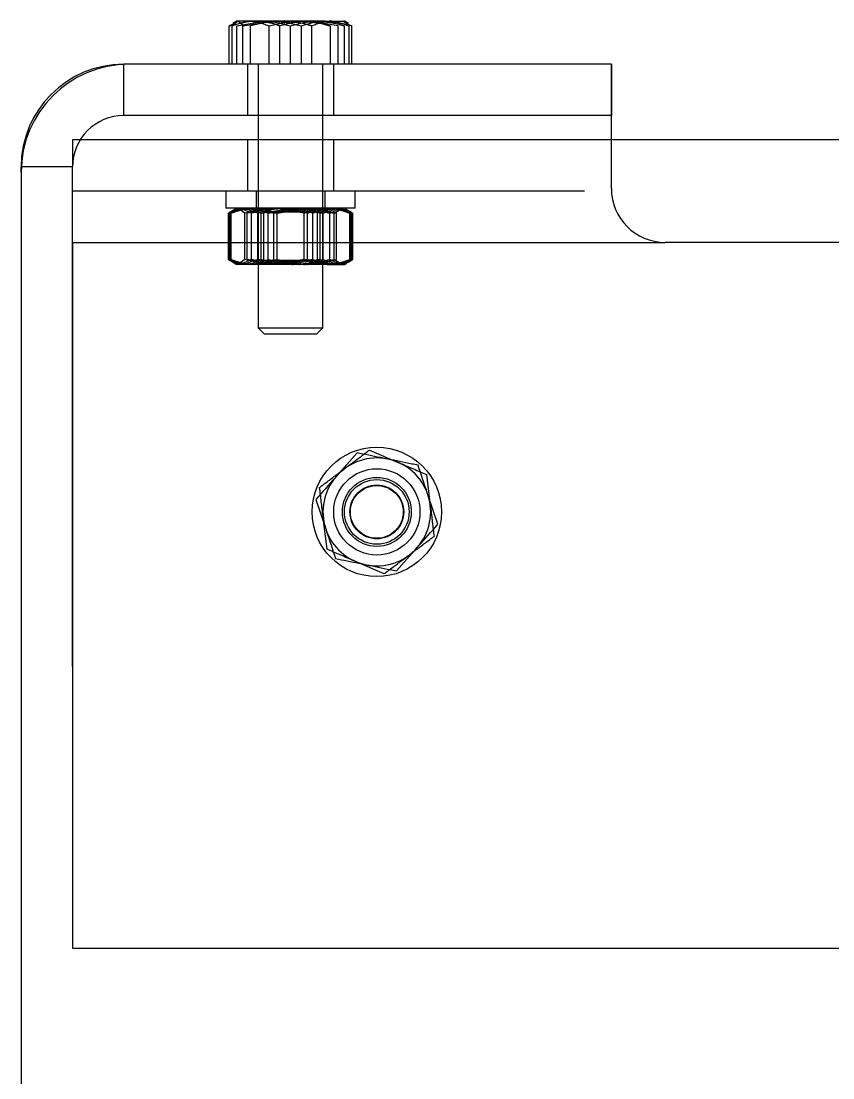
# Model space of a CAD drawing. Header units: metres. Extents: x 0 to 21025, y 0 to 14850.
# Drawn here: x 1870.8 to 1946.1, y 9249.1 to 9347.1 of the extents above; entities that cross this region are included whole.
import ezdxf

# ---------------------------------------------------------------- set-up
doc = ezdxf.new("R2010")
doc.units = ezdxf.units.M
doc.header["$LTSCALE"] = 25
doc.linetypes.add('HIDDEN2', pattern=[4.7625, 3.175, -1.5875])
doc.layers.add('SL4', color=4, linetype='Continuous')
doc.layers.add('ST1', color=7, linetype='HIDDEN2')

msp = doc.modelspace()

# ---------------------------------------------------------------- linework, layer by layer
at = {"layer": 'SL4'}
for p, q in [((1890.48, 9346.876), (1890.116, 9346.699)), ((1890.116, 9346.699), (1890.258, 9346.734)), ((1890.116, 9343.146), (1890.116, 9346.699)), ((1890.376, 9346.699), (1890.878, 9347.146)), ((1890.376, 9343.146), (1890.376, 9346.699)), ((1894.092, 9347.146), (1890.878, 9347.146)), ((1891.379, 9346.699), (1894.092, 9347.146)), ((1891.379, 9343.146), (1891.379, 9346.699)), ((1899.016, 9347.146), (1894.092, 9347.146)), ((1896.804, 9343.146), (1896.804, 9346.699)), ((1899.016, 9347.146), (1900.797, 9347.146)), ((1901.227, 9346.699), (1900.726, 9347.146)), ((1901.16, 9346.939), (1900.802, 9347.146)), ((1901.123, 9346.876), (1901.487, 9346.699)), ((1901.227, 9343.146), (1901.227, 9346.699)), ((1901.487, 9343.146), (1901.487, 9346.699)), ((1925.564, 9343.146), (1880.327, 9343.146)), ((1880.327, 9343.132), (1880.327, 9343.146)), ((1925.562, 9343.144), (1880.802, 9343.144)), ((1925.562, 9331.624), (1925.562, 9343.144)), ((1925.564, 9343.146), (1925.564, 9338.384)), ((1925.564, 9338.384), (1925.562, 9338.384)), ((2875.564, 9336.149), (1925.562, 9336.149)), ((1870.813, 9333.621), (1870.802, 9333.621)), ((1870.802, 9333.144), (1870.802, 9049.624)), ((2085.802, 9326.624), (1930.562, 9326.624)), ((1901.971, 9307.099), (1900.058, 9304.938)), ((1909.459, 9300.471), (1908.544, 9303.209)), ((1898.144, 9302.776), (1899.06, 9300.039)), ((1905.632, 9296.148), (1907.545, 9298.309))]:
    msp.add_line(p, q, dxfattribs=at)
for centre, radius, start, end in [((1880.327, 9333.621), 9.525, 90, 180), ((1880.802, 9333.144), 10, 90, 180), ((1930.562, 9331.624), 5, 180, 270), ((1903.802, 9301.624), 5, 78.48183, 138.48183), ((1903.802, 9301.624), 5, 18.48183, 78.48183), ((1903.802, 9301.624), 5, 138.48183, 198.48183), ((1903.802, 9301.624), 5, 318.48183, 18.48183), ((1903.802, 9301.624), 5, 198.48183, 258.48183), ((1903.802, 9301.624), 5, 258.48183, 318.48183)]:
    msp.add_arc(centre, radius, start, end, dxfattribs=at)
for points, knots in [([(1890.878, 9347.146), (1890.889, 9347.146), (1891.059, 9347.139), (1891.225, 9346.911), (1891.379, 9346.699)], [0, 0, 0, 0, 0.070201, 1, 1, 1, 1]), ([(1894.092, 9347.146), (1894.156, 9347.146), (1895.072, 9347.139), (1895.97, 9346.911), (1896.804, 9346.699)], [0, 0, 0, 0, 0.070201, 1, 1, 1, 1]), ([(1896.804, 9346.699), (1897.364, 9346.882), (1898.094, 9347.12), (1898.842, 9347.141), (1899.016, 9347.146)], [0, 0, 0, 0, 0.768151, 1, 1, 1, 1]), ([(1899.016, 9347.146), (1899.606, 9347.09), (1900.355, 9347.018), (1901.075, 9346.755), (1901.227, 9346.699)], [0, 0, 0, 0, 0.788999, 1, 1, 1, 1]), ([(1904.8, 9306.523), (1904.578, 9306.568), (1903.621, 9306.763), (1902.688, 9306.953), (1901.971, 9307.099)], [0, 0, 0, 0, 0.2318493, 1, 1, 1, 1]), ([(1907.629, 9305.946), (1907.434, 9305.986), (1906.513, 9306.174), (1905.556, 9306.369), (1904.8, 9306.523)], [0, 0, 0, 0, 0.2110008, 1, 1, 1, 1]), ([(1908.544, 9303.209), (1908.522, 9303.273), (1908.213, 9304.198), (1907.91, 9305.104), (1907.629, 9305.946)], [0, 0, 0, 0, 0.070201, 1, 1, 1, 1]), ([(1900.058, 9304.938), (1900.013, 9304.887), (1899.366, 9304.157), (1898.733, 9303.441), (1898.144, 9302.776)], [0, 0, 0, 0, 0.070201, 1, 1, 1, 1]), ([(1907.545, 9298.309), (1907.591, 9298.361), (1908.237, 9299.09), (1908.87, 9299.806), (1909.459, 9300.471)], [0, 0, 0, 0, 0.070201, 1, 1, 1, 1]), ([(1899.06, 9300.039), (1899.081, 9299.974), (1899.39, 9299.049), (1899.693, 9298.143), (1899.975, 9297.301)], [0, 0, 0, 0, 0.070201, 1, 1, 1, 1]), ([(1899.975, 9297.301), (1900.691, 9297.155), (1901.624, 9296.965), (1902.581, 9296.769), (1902.803, 9296.724)], [0, 0, 0, 0, 0.768151, 1, 1, 1, 1]), ([(1902.803, 9296.724), (1903.559, 9296.57), (1904.517, 9296.375), (1905.438, 9296.187), (1905.632, 9296.148)], [0, 0, 0, 0, 0.788999, 1, 1, 1, 1])]:
    msp.add_open_spline(points, degree=3, knots=knots, dxfattribs=at)
at = {"layer": 'ST1'}
for p, q in [((1890.258, 9346.734), (1891.971, 9347.146)), ((1890.802, 9347.146), (1890.443, 9346.939)), ((1890.802, 9346.699), (1893.302, 9347.146)), ((1890.878, 9347.146), (1890.802, 9347.146)), ((1890.802, 9343.146), (1890.802, 9346.699)), ((1892.091, 9343.146), (1892.091, 9346.699)), ((1893.827, 9343.146), (1893.827, 9346.699)), ((1894.799, 9343.146), (1894.799, 9346.699)), ((1895.802, 9343.146), (1895.802, 9346.699)), ((1900.224, 9346.699), (1897.512, 9347.146)), ((1897.776, 9343.146), (1897.776, 9346.699)), ((1899.513, 9343.146), (1899.513, 9346.699)), ((1901.487, 9346.699), (1899.632, 9347.146)), ((1900.224, 9343.146), (1900.224, 9346.699)), ((1900.802, 9347.146), (1900.726, 9347.146)), ((1900.802, 9343.146), (1900.802, 9346.699)), ((1880.327, 9338.384), (1880.327, 9343.146)), ((1880.327, 9338.384), (1880.327, 9343.132)), ((1891.802, 9343.146), (1891.802, 9338.384)), ((1892.802, 9343.146), (1892.802, 9318.701)), ((1898.802, 9318.701), (1898.802, 9343.146)), ((1899.802, 9338.384), (1899.802, 9343.146)), ((1925.562, 9338.384), (1880.327, 9338.384)), ((1925.562, 9336.149), (1875.564, 9336.149)), ((1875.564, 9336.149), (1875.564, 9333.621)), ((1891.802, 9336.149), (1891.802, 9331.386)), ((1899.802, 9331.386), (1899.802, 9336.149)), ((1870.802, 9333.144), (1870.802, 9333.621)), ((1875.564, 9333.621), (1870.802, 9333.621)), ((1875.564, 9333.621), (1870.813, 9333.621)), ((1875.564, 9049.146), (1875.564, 9333.621)), ((2875.564, 9331.386), (1875.564, 9331.386)), ((1889.802, 9331.386), (1889.802, 9329.786)), ((1892.602, 9331.386), (1892.602, 9329.786)), ((1899.002, 9329.786), (1899.002, 9331.386)), ((1901.802, 9329.786), (1901.802, 9331.386)), ((1901.244, 9329.786), (1889.802, 9329.786)), ((1890.644, 9329.695), (1890.57, 9329.652)), ((1890.802, 9329.786), (1890.644, 9329.695)), ((1890.873, 9329.633), (1891.545, 9329.786)), ((1891.55, 9329.339), (1890.921, 9329.786)), ((1892.171, 9329.339), (1891.135, 9329.786)), ((1892.773, 9329.339), (1891.402, 9329.786)), ((1892.802, 9329.786), (1893.302, 9329.436)), ((1893.06, 9329.339), (1895.945, 9329.786)), ((1893.729, 9329.339), (1896.58, 9329.786)), ((1894.24, 9329.339), (1897.037, 9329.786)), ((1897.058, 9329.339), (1894.304, 9329.786)), ((1894.545, 9329.339), (1897.299, 9329.786)), ((1897.363, 9329.339), (1894.566, 9329.786)), ((1897.874, 9329.339), (1895.023, 9329.786)), ((1898.544, 9329.339), (1895.658, 9329.786)), ((1898.302, 9329.436), (1898.802, 9329.786)), ((1898.831, 9329.339), (1900.202, 9329.786)), ((1899.432, 9329.339), (1900.468, 9329.786)), ((1899.835, 9329.339), (1900.615, 9329.786)), ((1900.959, 9329.695), (1900.802, 9329.786)), ((1901.034, 9329.652), (1900.959, 9329.695)), ((1901.802, 9329.786), (1901.244, 9329.786)), ((1890.031, 9325.033), (1890.031, 9329.339)), ((1890.409, 9329.559), (1890.043, 9329.348)), ((1890.443, 9329.499), (1890.099, 9329.339)), ((1890.099, 9325.033), (1890.099, 9329.339)), ((1890.608, 9329.585), (1890.207, 9329.339)), ((1890.207, 9325.033), (1890.207, 9329.339)), ((1890.679, 9329.633), (1890.293, 9329.339)), ((1890.293, 9325.033), (1890.293, 9329.339)), ((1890.57, 9329.652), (1890.409, 9329.559)), ((1891.55, 9325.033), (1891.55, 9329.339)), ((1891.769, 9325.033), (1891.769, 9329.339)), ((1892.171, 9325.033), (1892.171, 9329.339)), ((1892.773, 9325.033), (1892.773, 9329.339)), ((1893.06, 9325.033), (1893.06, 9329.339)), ((1897.493, 9329.436), (1893.302, 9329.436)), ((1893.302, 9329.436), (1893.302, 9324.962)), ((1893.729, 9325.033), (1893.729, 9329.339)), ((1894.24, 9325.033), (1894.24, 9329.339)), ((1894.545, 9325.033), (1894.545, 9329.339)), ((1897.058, 9325.033), (1897.058, 9329.339)), ((1897.363, 9325.033), (1897.363, 9329.339)), ((1898.302, 9329.436), (1897.493, 9329.436)), ((1897.874, 9325.033), (1897.874, 9329.339)), ((1898.302, 9324.962), (1898.302, 9329.436)), ((1898.544, 9325.033), (1898.544, 9329.339)), ((1898.831, 9325.033), (1898.831, 9329.339)), ((1899.432, 9325.033), (1899.432, 9329.339)), ((1899.835, 9325.033), (1899.835, 9329.339)), ((1900.054, 9325.033), (1900.054, 9329.339)), ((1900.924, 9329.633), (1901.31, 9329.339)), ((1900.995, 9329.585), (1901.396, 9329.339)), ((1901.195, 9329.559), (1901.034, 9329.652)), ((1901.16, 9329.499), (1901.505, 9329.339)), ((1901.494, 9329.387), (1901.195, 9329.559)), ((1901.31, 9325.033), (1901.31, 9329.339)), ((1901.396, 9325.033), (1901.396, 9329.339)), ((1901.484, 9329.37), (1901.573, 9329.339)), ((1901.505, 9325.033), (1901.505, 9329.339)), ((1901.573, 9325.033), (1901.573, 9329.339)), ((1875.564, 9326.624), (1875.564, 9261.149)), ((1875.564, 9326.624), (1930.562, 9326.624)), ((1890.119, 9325.002), (1890.031, 9325.033)), ((1890.11, 9324.986), (1890.409, 9324.813)), ((1890.409, 9324.813), (1890.57, 9324.72)), ((1891.55, 9325.033), (1890.921, 9324.586)), ((1892.171, 9325.033), (1891.135, 9324.586)), ((1892.773, 9325.033), (1891.402, 9324.586)), ((1893.302, 9324.962), (1892.802, 9324.611)), ((1893.06, 9325.033), (1895.945, 9324.586)), ((1893.302, 9324.962), (1898.302, 9324.962)), ((1893.729, 9325.033), (1896.58, 9324.586)), ((1894.24, 9325.033), (1897.037, 9324.586)), ((1897.058, 9325.033), (1894.304, 9324.586)), ((1894.545, 9325.033), (1897.299, 9324.586)), ((1897.363, 9325.033), (1894.566, 9324.586)), ((1897.874, 9325.033), (1895.023, 9324.586)), ((1898.544, 9325.033), (1895.658, 9324.586)), ((1898.802, 9324.611), (1898.302, 9324.962)), ((1898.831, 9325.033), (1900.202, 9324.586)), ((1899.432, 9325.033), (1900.468, 9324.586)), ((1899.835, 9325.033), (1900.615, 9324.586)), ((1900.924, 9324.739), (1901.31, 9325.033)), ((1900.995, 9324.787), (1901.396, 9325.033)), ((1901.034, 9324.72), (1901.195, 9324.813)), ((1901.195, 9324.813), (1901.559, 9325.023)), ((1890.57, 9324.72), (1890.644, 9324.677)), ((1890.644, 9324.677), (1890.802, 9324.586)), ((1890.921, 9324.586), (1890.802, 9324.586)), ((1894.304, 9324.586), (1890.921, 9324.586)), ((1892.802, 9324.611), (1897.831, 9324.611)), ((1892.802, 9324.611), (1892.802, 9324.586)), ((1899.184, 9324.586), (1894.304, 9324.586)), ((1897.831, 9324.611), (1898.802, 9324.611)), ((1898.802, 9324.586), (1898.802, 9324.611)), ((1899.184, 9324.586), (1900.802, 9324.586)), ((1900.682, 9324.586), (1900.726, 9324.589)), ((1900.802, 9324.586), (1900.959, 9324.677)), ((1900.959, 9324.677), (1901.034, 9324.72)), ((1892.802, 9318.701), (1898.802, 9318.701)), ((1892.802, 9318.701), (1893.356, 9318.146)), ((1893.356, 9318.146), (1898.247, 9318.146)), ((1898.247, 9318.146), (1898.802, 9318.701)), ((1903.114, 9307.356), (1905.768, 9306.22)), ((1908.422, 9305.085), (1908.766, 9302.219)), ((1899.181, 9298.162), (1898.837, 9301.028)), ((1904.489, 9295.891), (1901.835, 9297.027)), ((1875.564, 9261.149), (2085.807, 9261.149))]:
    msp.add_line(p, q, dxfattribs=at)
for radius in [6, 4, 3.2, 3, 2.5, 2.446]:
    msp.add_circle((1903.802, 9301.624), radius, dxfattribs=at)
msp.add_arc((1880.327, 9333.621), 4.762, 90, 180, dxfattribs=at)
for points, knots in [([(1892.588, 9347.146), (1892.414, 9347.141), (1891.666, 9347.12), (1890.937, 9346.882), (1890.376, 9346.699)], [0, 0, 0, 0, 0.231849, 1, 1, 1, 1]), ([(1891.103, 9347.146), (1891.08, 9347.146), (1890.869, 9347.144), (1890.663, 9347.002), (1890.48, 9346.876)], [0, 0, 0, 0, 0.111278, 1, 1, 1, 1]), ([(1891.971, 9347.146), (1892.015, 9347.146), (1892.642, 9347.139), (1893.256, 9346.911), (1893.827, 9346.699)], [0, 0, 0, 0, 0.070201, 1, 1, 1, 1]), ([(1894.933, 9347.146), (1894.71, 9347.141), (1893.748, 9347.12), (1892.811, 9346.882), (1892.091, 9346.699)], [0, 0, 0, 0, 0.231849, 1, 1, 1, 1]), ([(1894.799, 9346.699), (1894.647, 9346.755), (1893.927, 9347.018), (1893.178, 9347.09), (1892.588, 9347.146)], [0, 0, 0, 0, 0.211001, 1, 1, 1, 1]), ([(1893.302, 9347.146), (1893.361, 9347.146), (1894.205, 9347.139), (1895.032, 9346.911), (1895.802, 9346.699)], [0, 0, 0, 0, 0.0702006, 1, 1, 1, 1]), ([(1893.827, 9346.699), (1894.547, 9346.882), (1895.485, 9347.12), (1896.447, 9347.141), (1896.67, 9347.146)], [0, 0, 0, 0, 0.768151, 1, 1, 1, 1]), ([(1897.512, 9347.146), (1897.447, 9347.146), (1896.531, 9347.139), (1895.634, 9346.911), (1894.799, 9346.699)], [0, 0, 0, 0, 0.070201, 1, 1, 1, 1]), ([(1897.776, 9346.699), (1897.581, 9346.755), (1896.655, 9347.018), (1895.693, 9347.09), (1894.933, 9347.146)], [0, 0, 0, 0, 0.2110008, 1, 1, 1, 1]), ([(1895.802, 9346.699), (1896.435, 9346.882), (1897.26, 9347.12), (1898.106, 9347.141), (1898.302, 9347.146)], [0, 0, 0, 0, 0.768151, 1, 1, 1, 1]), ([(1896.67, 9347.146), (1897.429, 9347.09), (1898.392, 9347.018), (1899.317, 9346.755), (1899.513, 9346.699)], [0, 0, 0, 0, 0.788999, 1, 1, 1, 1]), ([(1899.632, 9347.146), (1899.588, 9347.146), (1898.961, 9347.139), (1898.347, 9346.911), (1897.776, 9346.699)], [0, 0, 0, 0, 0.070201, 1, 1, 1, 1]), ([(1898.302, 9347.146), (1898.969, 9347.09), (1899.816, 9347.018), (1900.63, 9346.755), (1900.802, 9346.699)], [0, 0, 0, 0, 0.788999, 1, 1, 1, 1]), ([(1900.5, 9347.146), (1900.524, 9347.146), (1900.734, 9347.144), (1900.94, 9347.002), (1901.123, 9346.876)], [0, 0, 0, 0, 0.111278, 1, 1, 1, 1]), ([(1891.402, 9329.786), (1891.369, 9329.786), (1890.906, 9329.779), (1890.452, 9329.551), (1890.031, 9329.339)], [0, 0, 0, 0, 0.0702006, 1, 1, 1, 1]), ([(1890.099, 9329.339), (1890.251, 9329.407), (1890.843, 9329.669), (1891.457, 9329.736), (1891.914, 9329.786)], [0, 0, 0, 0, 0.2575513, 1, 1, 1, 1]), ([(1890.207, 9329.339), (1890.377, 9329.407), (1891.034, 9329.669), (1891.717, 9329.736), (1892.224, 9329.786)], [0, 0, 0, 0, 0.257551, 1, 1, 1, 1]), ([(1890.293, 9329.339), (1890.472, 9329.407), (1891.165, 9329.669), (1891.885, 9329.736), (1892.419, 9329.786)], [0, 0, 0, 0, 0.257551, 1, 1, 1, 1]), ([(1891.545, 9329.786), (1891.683, 9329.779), (1892.195, 9329.755), (1892.695, 9329.515), (1893.06, 9329.339)], [0, 0, 0, 0, 0.2686336, 1, 1, 1, 1]), ([(1894.304, 9329.786), (1894.239, 9329.786), (1893.309, 9329.779), (1892.397, 9329.551), (1891.55, 9329.339)], [0, 0, 0, 0, 0.0702006, 1, 1, 1, 1]), ([(1894.566, 9329.786), (1894.5, 9329.786), (1893.555, 9329.779), (1892.629, 9329.551), (1891.769, 9329.339)], [0, 0, 0, 0, 0.070201, 1, 1, 1, 1]), ([(1891.914, 9329.786), (1892.079, 9329.779), (1892.693, 9329.755), (1893.291, 9329.515), (1893.729, 9329.339)], [0, 0, 0, 0, 0.2686336, 1, 1, 1, 1]), ([(1895.023, 9329.786), (1894.955, 9329.786), (1893.992, 9329.779), (1893.049, 9329.551), (1892.171, 9329.339)], [0, 0, 0, 0, 0.070201, 1, 1, 1, 1]), ([(1892.224, 9329.786), (1892.407, 9329.779), (1893.09, 9329.755), (1893.754, 9329.515), (1894.24, 9329.339)], [0, 0, 0, 0, 0.268634, 1, 1, 1, 1]), ([(1892.419, 9329.786), (1892.613, 9329.779), (1893.332, 9329.755), (1894.033, 9329.515), (1894.545, 9329.339)], [0, 0, 0, 0, 0.2686336, 1, 1, 1, 1]), ([(1895.658, 9329.786), (1895.59, 9329.786), (1894.615, 9329.779), (1893.66, 9329.551), (1892.773, 9329.339)], [0, 0, 0, 0, 0.0702006, 1, 1, 1, 1]), ([(1895.945, 9329.786), (1896.014, 9329.786), (1896.988, 9329.779), (1897.943, 9329.551), (1898.831, 9329.339)], [0, 0, 0, 0, 0.0702006, 1, 1, 1, 1]), ([(1896.58, 9329.786), (1896.648, 9329.786), (1897.611, 9329.779), (1898.555, 9329.551), (1899.432, 9329.339)], [0, 0, 0, 0, 0.070201, 1, 1, 1, 1]), ([(1897.037, 9329.786), (1897.104, 9329.786), (1898.048, 9329.779), (1898.974, 9329.551), (1899.835, 9329.339)], [0, 0, 0, 0, 0.070201, 1, 1, 1, 1]), ([(1897.058, 9329.339), (1897.237, 9329.407), (1897.93, 9329.669), (1898.65, 9329.736), (1899.184, 9329.786)], [0, 0, 0, 0, 0.257551, 1, 1, 1, 1]), ([(1897.299, 9329.786), (1897.365, 9329.786), (1898.295, 9329.779), (1899.206, 9329.551), (1900.054, 9329.339)], [0, 0, 0, 0, 0.0702006, 1, 1, 1, 1]), ([(1897.363, 9329.339), (1897.532, 9329.407), (1898.19, 9329.669), (1898.873, 9329.736), (1899.38, 9329.786)], [0, 0, 0, 0, 0.257551, 1, 1, 1, 1]), ([(1897.874, 9329.339), (1898.027, 9329.407), (1898.618, 9329.669), (1899.233, 9329.736), (1899.69, 9329.786)], [0, 0, 0, 0, 0.257551, 1, 1, 1, 1]), ([(1898.544, 9329.339), (1898.671, 9329.407), (1899.164, 9329.669), (1899.677, 9329.736), (1900.058, 9329.786)], [0, 0, 0, 0, 0.257551, 1, 1, 1, 1]), ([(1899.184, 9329.786), (1899.377, 9329.779), (1900.097, 9329.755), (1900.798, 9329.515), (1901.31, 9329.339)], [0, 0, 0, 0, 0.268634, 1, 1, 1, 1]), ([(1899.38, 9329.786), (1899.563, 9329.779), (1900.245, 9329.755), (1900.91, 9329.515), (1901.396, 9329.339)], [0, 0, 0, 0, 0.268634, 1, 1, 1, 1]), ([(1899.69, 9329.786), (1899.855, 9329.779), (1900.469, 9329.755), (1901.067, 9329.515), (1901.505, 9329.339)], [0, 0, 0, 0, 0.268634, 1, 1, 1, 1]), ([(1900.058, 9329.786), (1900.196, 9329.779), (1900.709, 9329.755), (1901.208, 9329.515), (1901.573, 9329.339)], [0, 0, 0, 0, 0.268634, 1, 1, 1, 1]), ([(1890.031, 9325.033), (1890.158, 9324.965), (1890.651, 9324.703), (1891.164, 9324.636), (1891.545, 9324.586)], [0, 0, 0, 0, 0.257551, 1, 1, 1, 1]), ([(1891.135, 9324.586), (1891.11, 9324.587), (1890.76, 9324.593), (1890.417, 9324.821), (1890.099, 9325.033)], [0, 0, 0, 0, 0.070201, 1, 1, 1, 1]), ([(1890.099, 9325.033), (1890.251, 9324.965), (1890.843, 9324.703), (1891.457, 9324.636), (1891.914, 9324.586)], [0, 0, 0, 0, 0.2575513, 1, 1, 1, 1]), ([(1890.988, 9324.586), (1890.969, 9324.587), (1890.706, 9324.593), (1890.447, 9324.821), (1890.207, 9325.033)], [0, 0, 0, 0, 0.070201, 1, 1, 1, 1]), ([(1890.207, 9325.033), (1890.377, 9324.965), (1891.034, 9324.703), (1891.717, 9324.636), (1892.224, 9324.586)], [0, 0, 0, 0, 0.257551, 1, 1, 1, 1]), ([(1890.921, 9324.586), (1890.907, 9324.587), (1890.694, 9324.593), (1890.487, 9324.821), (1890.293, 9325.033)], [0, 0, 0, 0, 0.0702006, 1, 1, 1, 1]), ([(1890.293, 9325.033), (1890.472, 9324.965), (1891.165, 9324.703), (1891.885, 9324.636), (1892.419, 9324.586)], [0, 0, 0, 0, 0.257551, 1, 1, 1, 1]), ([(1891.545, 9324.586), (1891.683, 9324.593), (1892.195, 9324.617), (1892.695, 9324.857), (1893.06, 9325.033)], [0, 0, 0, 0, 0.2686336, 1, 1, 1, 1]), ([(1894.304, 9324.586), (1894.239, 9324.587), (1893.309, 9324.593), (1892.397, 9324.821), (1891.55, 9325.033)], [0, 0, 0, 0, 0.0702006, 1, 1, 1, 1]), ([(1894.566, 9324.586), (1894.5, 9324.587), (1893.555, 9324.593), (1892.629, 9324.821), (1891.769, 9325.033)], [0, 0, 0, 0, 0.070201, 1, 1, 1, 1]), ([(1891.914, 9324.586), (1892.079, 9324.593), (1892.693, 9324.617), (1893.291, 9324.857), (1893.729, 9325.033)], [0, 0, 0, 0, 0.2686336, 1, 1, 1, 1]), ([(1895.023, 9324.586), (1894.955, 9324.587), (1893.992, 9324.593), (1893.049, 9324.821), (1892.171, 9325.033)], [0, 0, 0, 0, 0.070201, 1, 1, 1, 1]), ([(1892.224, 9324.586), (1892.407, 9324.593), (1893.09, 9324.617), (1893.754, 9324.857), (1894.24, 9325.033)], [0, 0, 0, 0, 0.268634, 1, 1, 1, 1]), ([(1892.419, 9324.586), (1892.613, 9324.593), (1893.332, 9324.617), (1894.033, 9324.857), (1894.545, 9325.033)], [0, 0, 0, 0, 0.2686336, 1, 1, 1, 1]), ([(1895.658, 9324.586), (1895.59, 9324.587), (1894.615, 9324.593), (1893.66, 9324.821), (1892.773, 9325.033)], [0, 0, 0, 0, 0.0702006, 1, 1, 1, 1]), ([(1895.945, 9324.586), (1896.014, 9324.587), (1896.988, 9324.593), (1897.943, 9324.821), (1898.831, 9325.033)], [0, 0, 0, 0, 0.0702006, 1, 1, 1, 1]), ([(1896.58, 9324.586), (1896.648, 9324.587), (1897.611, 9324.593), (1898.555, 9324.821), (1899.432, 9325.033)], [0, 0, 0, 0, 0.070201, 1, 1, 1, 1]), ([(1897.037, 9324.586), (1897.104, 9324.587), (1898.048, 9324.593), (1898.974, 9324.821), (1899.835, 9325.033)], [0, 0, 0, 0, 0.070201, 1, 1, 1, 1]), ([(1897.058, 9325.033), (1897.237, 9324.965), (1897.93, 9324.703), (1898.65, 9324.636), (1899.184, 9324.586)], [0, 0, 0, 0, 0.257551, 1, 1, 1, 1]), ([(1897.299, 9324.586), (1897.365, 9324.587), (1898.295, 9324.593), (1899.206, 9324.821), (1900.054, 9325.033)], [0, 0, 0, 0, 0.0702006, 1, 1, 1, 1]), ([(1897.363, 9325.033), (1897.532, 9324.965), (1898.19, 9324.703), (1898.873, 9324.636), (1899.38, 9324.586)], [0, 0, 0, 0, 0.257551, 1, 1, 1, 1]), ([(1897.874, 9325.033), (1898.027, 9324.965), (1898.618, 9324.703), (1899.233, 9324.636), (1899.69, 9324.586)], [0, 0, 0, 0, 0.257551, 1, 1, 1, 1]), ([(1898.544, 9325.033), (1898.671, 9324.965), (1899.164, 9324.703), (1899.677, 9324.636), (1900.058, 9324.586)], [0, 0, 0, 0, 0.257551, 1, 1, 1, 1]), ([(1899.184, 9324.586), (1899.377, 9324.593), (1900.097, 9324.617), (1900.798, 9324.857), (1901.31, 9325.033)], [0, 0, 0, 0, 0.268634, 1, 1, 1, 1]), ([(1899.38, 9324.586), (1899.563, 9324.593), (1900.245, 9324.617), (1900.91, 9324.857), (1901.396, 9325.033)], [0, 0, 0, 0, 0.268634, 1, 1, 1, 1]), ([(1899.69, 9324.586), (1899.855, 9324.593), (1900.469, 9324.617), (1901.067, 9324.857), (1901.505, 9325.033)], [0, 0, 0, 0, 0.2686336, 1, 1, 1, 1]), ([(1900.058, 9324.586), (1900.196, 9324.593), (1900.709, 9324.617), (1901.208, 9324.857), (1901.573, 9325.033)], [0, 0, 0, 0, 0.268634, 1, 1, 1, 1]), ([(1900.468, 9324.586), (1900.493, 9324.587), (1900.843, 9324.593), (1901.186, 9324.821), (1901.505, 9325.033)], [0, 0, 0, 0, 0.070201, 1, 1, 1, 1]), ([(1900.202, 9324.586), (1900.234, 9324.584), (1900.291, 9324.58), (1900.346, 9324.603), (1900.369, 9324.613)], [0, 0, 0, 0, 0.580266, 1, 1, 1, 1]), ([(1900.804, 9305.625), (1901.014, 9305.783), (1901.796, 9306.369), (1902.558, 9306.939), (1903.114, 9307.356)], [0, 0, 0, 0, 0.268634, 1, 1, 1, 1]), ([(1905.768, 9306.22), (1905.831, 9306.194), (1906.728, 9305.81), (1907.606, 9305.434), (1908.422, 9305.085)], [0, 0, 0, 0, 0.070201, 1, 1, 1, 1]), ([(1898.494, 9303.895), (1898.688, 9304.04), (1899.441, 9304.604), (1900.223, 9305.19), (1900.804, 9305.625)], [0, 0, 0, 0, 0.257551, 1, 1, 1, 1]), ([(1898.837, 9301.028), (1898.829, 9301.096), (1898.713, 9302.064), (1898.599, 9303.013), (1898.494, 9303.895)], [0, 0, 0, 0, 0.070201, 1, 1, 1, 1]), ([(1908.766, 9302.219), (1908.774, 9302.151), (1908.89, 9301.183), (1909.004, 9300.234), (1909.11, 9299.353)], [0, 0, 0, 0, 0.070201, 1, 1, 1, 1]), ([(1906.799, 9297.622), (1907.009, 9297.779), (1907.791, 9298.365), (1908.553, 9298.935), (1909.11, 9299.353)], [0, 0, 0, 0, 0.268634, 1, 1, 1, 1]), ([(1901.835, 9297.027), (1901.772, 9297.054), (1900.876, 9297.437), (1899.997, 9297.813), (1899.181, 9298.162)], [0, 0, 0, 0, 0.070201, 1, 1, 1, 1]), ([(1904.489, 9295.891), (1904.683, 9296.036), (1905.436, 9296.601), (1906.218, 9297.187), (1906.799, 9297.622)], [0, 0, 0, 0, 0.257551, 1, 1, 1, 1])]:
    msp.add_open_spline(points, degree=3, knots=knots, dxfattribs=at)

doc.saveas('drawing.dxf')
